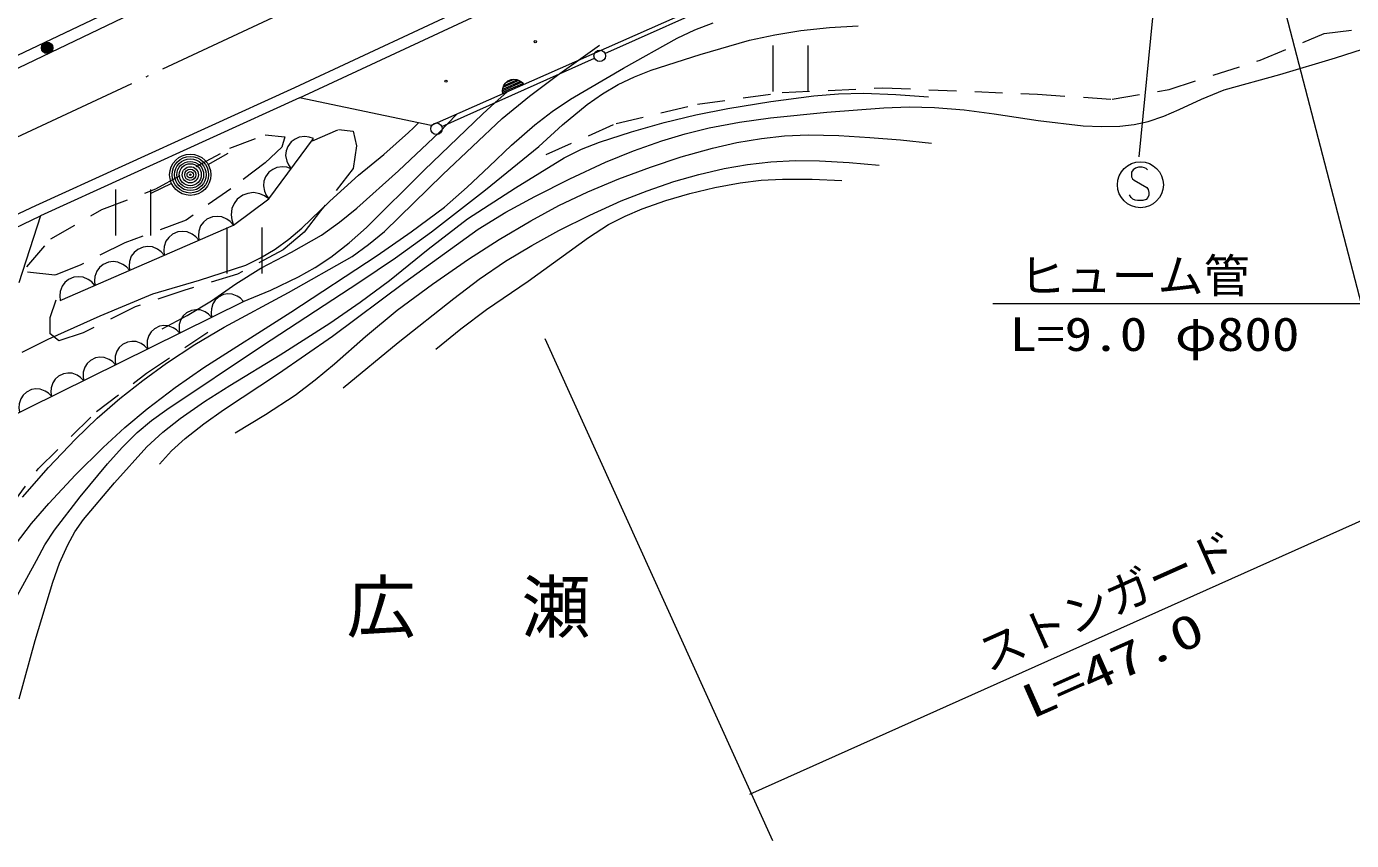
# Model space of a CAD drawing. Units: millimetres, scale not verified. Extents: x 66169 to 706169, y 819 to 360819.
# Drawn here: x 518673 to 576184, y 243508 to 278844 of the extents above; entities that cross this region are included whole.
import ezdxf
from ezdxf.enums import TextEntityAlignment as Align

# ---------------------------------------------------------------- set-up
doc = ezdxf.new("R2010")
doc.units = ezdxf.units.MM
doc.header["$LTSCALE"] = 1000
doc.linetypes.add('USER2', pattern=[2, 1.2, -0.8])
doc.linetypes.add('USER3', pattern=[7.000001, 5.508197, -0.688525, 0.114754, -0.688525])
for name, color, linetype, lineweight in [('S-BGD', 1, 'Continuous', 13), ('S-BGD-HTXT', 6, 'Continuous', 13), ('S-BMK', 5, 'USER3', 13)]:
    doc.layers.add(name, color=color, linetype=linetype, lineweight=lineweight)
doc.styles.add('ＭＳ ゴシック', font='')
doc.styles.get('ＭＳ ゴシック').set_extended_font_data('MS Gothic')

# ---------------------------------------------------------------- blocks, each defined once
blk = doc.blocks.new('BUHIN296')
at = {"color": 1, "linetype": 'Continuous', "lineweight": 13}
for radius in [896, 792, 688, 580, 477, 351, 243, 140, 27]:
    blk.add_circle((0, 0), radius, dxfattribs=at)
blk = doc.blocks.new('BUHIN344')
at = {"color": 1, "linetype": 'Continuous', "lineweight": 13}
blk.add_lwpolyline([(752, 327), (620, 476), (466, 583), (247, 685), (43, 703), (-158, 682), (-392, 581), (-544, 447), (-670, 285), (-744, 56), (-767, -128), (-752, -327)], dxfattribs=at)
blk = doc.blocks.new('BUHIN346')
at = {"color": 1, "linetype": 'Continuous', "lineweight": 13}
blk.add_lwpolyline([(485, 657), (298, 719), (111, 735), (-128, 713), (-313, 627), (-476, 509), (-627, 306), (-692, 115), (-719, -88), (-670, -323), (-597, -493), (-485, -657)], dxfattribs=at)
blk = doc.blocks.new('BUHIN350')
at = {"color": 1, "linetype": 'Continuous', "lineweight": 13}
blk.add_lwpolyline([(695, 344), (564, 478), (413, 572), (202, 658), (8, 665), (-181, 637), (-396, 530), (-534, 397), (-645, 238), (-705, 19), (-718, -156), (-695, -344)], dxfattribs=at)
blk = doc.blocks.new('BUHIN372')
at = {"color": 1, "linetype": 'Continuous', "lineweight": 13}
blk.add_lwpolyline([(310, 645), (255, 705), (180, 740), (75, 760), (-80, 760), (-210, 725), (-320, 650), (-385, 540), (-390, 425), (-385, 350), (-345, 250), (-275, 195), (270, -120), (330, -210), (370, -335), (360, -455), (325, -550), (255, -640), (100, -685), (-130, -685), (-230, -670), (-325, -625), (-405, -550), (-475, -435)], dxfattribs=at)
blk.add_circle((0, 0), 995, dxfattribs=at)
blk = doc.blocks.new('BUHIN411')
at = {"color": 1, "linetype": 'Continuous', "lineweight": 13}
for radius in [249, 220, 191, 161, 132, 97.5, 67.5, 38.8, 7.5]:
    blk.add_circle((-108, 224), radius, dxfattribs=at)
blk = doc.blocks.new('BUHIN413')
at = {"color": 1, "linetype": 'Continuous', "lineweight": 13}
blk.add_circle((0, 0), 249, dxfattribs=at)
blk = doc.blocks.new('BUHIN441')
at = {"color": 1, "linetype": 'Continuous', "lineweight": 13}
for p, q in [((361, 296), (-462, -68)), ((-460, -135), (409, 249)), ((-453, 4), (299, 337)), ((233, 376), (-433, 82)), ((-403, 163), (150, 408)), ((17, 418), (-323, 267))]:
    blk.add_line(p, q, dxfattribs=at)
blk.add_lwpolyline([(-457, -202), (-467, -81), (-454, 31), (-409, 171), (-333, 271), (-241, 353), (-99, 415), (23, 429), (148, 418), (282, 357), (376, 292), (457, 202)], close=True, dxfattribs=at)
blk = doc.blocks.new('BUHIN444')
at = {"color": 1, "linetype": 'Continuous', "lineweight": 13}
for p, q in [((-770, 1000), (-770, -1000)), ((765, -1000), (765, 1000))]:
    blk.add_line(p, q, dxfattribs=at)

msp = doc.modelspace()

# ---------------------------------------------------------------- linework, layer by layer
at = {"layer": 'S-BGD'}
for p, q in [((515780, 276402), (565085, 299903)), ((530313, 276203), (577979, 298417)), ((530523, 275749), (578191, 297964)), ((568844, 292598), (566957, 273187)), ((550495, 280859), (536244, 274549)), ((543782, 277675), (550410, 280638)), ((536698, 274508), (543326, 277471)), ((519076, 271078), (530313, 276203)), ((530523, 275749), (519287, 270625)), ((536244, 274549), (530523, 275749)), ((529187, 271358), (531126, 273985)), ((526563, 272855), (527431, 273351)), ((524968, 272023), (524064, 271595)), ((501393, 262690), (519076, 271078)), ((527651, 270226), (529187, 271358)), ((501609, 262239), (519287, 270625)), ((519287, 270625), (518343, 267721)), ((520134, 266953), (527651, 270226)), ((516981, 261416), (528095, 266912))]:
    msp.add_line(p, q, dxfattribs=at)
at = {"layer": 'S-BGD', "linetype": 'USER2'}
for p, q in [((572223, 277384), (574998, 278537)), ((574998, 278537), (576763, 278748)), ((568270, 276114), (572223, 277384)), ((551467, 275972), (555844, 276184)), ((555844, 276184), (562551, 275902)), ((565799, 275690), (568270, 276114)), ((547796, 275478), (551467, 275972)), ((562551, 275902), (565799, 275690)), ((544266, 274631), (547796, 275478)), ((531085, 273877), (532215, 274371)), ((532215, 274371), (532850, 274301)), ((541230, 273290), (544266, 274631)), ((527498, 273559), (529034, 274147)), ((529034, 274147), (529892, 274056)), ((529892, 274056), (529757, 273605)), ((532850, 274301), (532991, 273665)), ((524290, 271797), (527498, 273559)), ((529757, 273605), (529034, 272927)), ((532991, 273665), (532850, 272677)), ((529034, 272927), (527543, 271797)), ((532850, 272677), (531438, 270841)), ((521940, 270894), (524290, 271797)), ((527543, 271797), (525600, 270442)), ((519726, 269628), (521940, 270894)), ((525600, 270442), (522934, 269448)), ((531438, 270841), (530732, 269923)), ((530732, 269923), (529814, 269147)), ((518687, 268409), (519726, 269628)), ((522934, 269448), (521037, 268499)), ((529814, 269147), (527837, 268088)), ((519907, 268047), (518642, 268183)), ((521037, 268499), (519907, 268047)), ((527837, 268088), (525508, 267382)), ((519952, 266963), (519681, 266195)), ((525508, 267382), (523390, 266676)), ((523390, 266676), (521131, 265546)), ((519681, 266195), (519681, 265517)), ((520072, 265193), (519681, 265517)), ((521131, 265546), (520072, 265193)), ((523883, 263800), (526730, 265698)), ((521714, 262128), (523883, 263800)), ((519184, 259643), (521714, 262128)), ((517919, 257926), (519184, 259643))]:
    msp.add_line(p, q, dxfattribs=at)
at = {"layer": 'S-BGD'}
for points in [[(459269, 249685), (491307, 264525), (517998, 276887), (538138, 286550), (575133, 304181)], [(518189, 256360), (518890, 257268), (519639, 258141), (520797, 259376), (521995, 260567), (522935, 261432), (523914, 262251), (525127, 263167), (526375, 264035), (530146, 266442), (533891, 268904), (535368, 269929), (536815, 271007), (537801, 271864), (538755, 272773), (539725, 273697), (540736, 274575), (541495, 275158), (542287, 275692), (544582, 277039), (546909, 278335), (547685, 278699), (548483, 279008)], [(517844, 253355), (519111, 255667), (519469, 256336), (519882, 256980), (521009, 258433), (522196, 259864), (522819, 260567), (523482, 261226), (524101, 261739), (524768, 262212), (528915, 264989), (533092, 267731), (534683, 268803), (536247, 269930), (538599, 271758), (540917, 273637), (541940, 274570), (543011, 275465), (543669, 275921), (544357, 276326), (545058, 276663), (545792, 276949), (547920, 277628), (550056, 278247), (551158, 278485), (552281, 278665), (553521, 278797), (554776, 278870)], [(518493, 258418), (519624, 259696), (520797, 260931), (521743, 261839), (522730, 262701), (523716, 263483), (524748, 264224), (525986, 265034), (527257, 265794), (530046, 267297), (532806, 268854), (533524, 269375), (534214, 269952), (536749, 272422), (539322, 274845), (540504, 275814), (541722, 276734), (542629, 277389), (543542, 278035)], [(524440, 259843), (524972, 260417), (525555, 260957), (526366, 261602), (527219, 262203), (529608, 263782), (531949, 265401), (535088, 267744), (538271, 270043), (539481, 270778), (540733, 271467), (542254, 272232), (543810, 272948), (545023, 273445), (546255, 273885), (547267, 274191), (548303, 274441), (549626, 274691), (550962, 274883), (553416, 275129), (555889, 275317), (556987, 275353), (558082, 275329), (559377, 275220), (560668, 275050), (562578, 274766), (564532, 274538), (565333, 274498), (566136, 274519), (566747, 274590), (567354, 274721), (568035, 274951), (568703, 275241), (569668, 275695), (570662, 276095), (573078, 276762), (575485, 277489), (577066, 277986)], [(518358, 249654), (519054, 252192), (519812, 254725), (520111, 255547), (520464, 256340), (520776, 256904), (521140, 257436), (522494, 259041), (523892, 260602), (524596, 261237), (525340, 261827), (526396, 262564), (527493, 263256), (529684, 264588), (531844, 265970), (533153, 266870), (534427, 267819), (536102, 269180), (537810, 270491), (539896, 271846), (542013, 273149), (542766, 273512), (543545, 273821), (544936, 274273), (546353, 274671), (547721, 275007), (549112, 275287), (550975, 275587), (552848, 275829), (553921, 275919), (554996, 275949), (556411, 275896), (557826, 275786)], [(528055, 266892), (529277, 267405), (530477, 267974), (531196, 268379), (531884, 268835), (532674, 269447), (533434, 270112), (535940, 272610), (538482, 275059), (539007, 275534), (539536, 276006)], [(524556, 265714), (525647, 266302), (526707, 266941), (527753, 267673), (528840, 268360), (530173, 269046), (531473, 269782), (532256, 270347), (533006, 270961), (534824, 272583), (536588, 274238), (536959, 274627), (537330, 275030)], [(518486, 264710), (519608, 265275), (521872, 266284), (524158, 267237), (526177, 267833), (528186, 268489), (528833, 268805), (529460, 269179), (530058, 269611), (530627, 270096), (531834, 271266), (533082, 272391), (534188, 273294), (535252, 274241), (535467, 274448), (535686, 274666)], [(527729, 261210), (529043, 261999), (530330, 262841), (531207, 263499), (532047, 264206), (533388, 265393), (534766, 266534), (536292, 267662), (537862, 268748), (539189, 269603), (540558, 270412), (541783, 271069), (543036, 271672), (544383, 272233), (545753, 272738), (547092, 273182), (548448, 273568), (549502, 273805), (550577, 273984), (551580, 274094), (552597, 274145), (553931, 274118), (555275, 274031), (556615, 273924), (557957, 273775)], [(532425, 263162), (534800, 265120), (537224, 267041), (538324, 267870), (539458, 268650), (540604, 269344), (541781, 269987), (543124, 270656), (544488, 271269), (545610, 271716), (546764, 272110), (547849, 272423), (548959, 272681), (549963, 272855), (550974, 272970), (552031, 273020), (553090, 273009), (554388, 272939), (555681, 272829)], [(536442, 264832), (537521, 265718), (538636, 266556), (540445, 267789), (542222, 269075), (543065, 269686), (543938, 270245), (544653, 270614), (545396, 270930), (546418, 271286), (547472, 271588), (548553, 271850), (549653, 272055), (550563, 272166), (551488, 272218), (552775, 272212), (554056, 272153)], [(529187, 271358), (528999, 271492), (528796, 271574), (528522, 271633), (528285, 271600), (528062, 271525), (527824, 271349), (527686, 271159), (527585, 270942), (527560, 270663), (527582, 270448), (527651, 270226)]]:
    msp.add_lwpolyline(points, dxfattribs=at)
for centre in [(540757, 278188), (536878, 276470)]:
    msp.add_circle(centre, 49.8, dxfattribs=at)
at = {"layer": 'S-BGD-HTXT'}
for p, q in [((569850, 292781), (576606, 266808)), ((576606, 266808), (560622, 266808)), ((541175, 265306), (551057, 243508)), ((550072, 245514), (580829, 259281))]:
    msp.add_line(p, q, dxfattribs=at)
at = {"layer": 'S-BMK'}
msp.add_line((461206, 247309), (575916, 301050), dxfattribs=at)

# ---------------------------------------------------------------- block references
at = {"layer": 'S-BGD'}
for name, p in [('BUHIN411', (519674, 277692)), ('BUHIN413', (543554, 277573)), ('BUHIN444', (551837, 277026)), ('BUHIN441', (539807, 276126)), ('BUHIN413', (536469, 274406)), ('BUHIN346', (530641, 273328)), ('BUHIN296', (525782, 272408)), ('BUHIN346', (529672, 272015)), ('BUHIN372', (567024, 271974)), ('BUHIN444', (523307, 270771)), ('BUHIN344', (526899, 269899)), ('BUHIN344', (525396, 269244)), ('BUHIN444', (528135, 269125)), ('BUHIN344', (523892, 268589)), ('BUHIN344', (522389, 267935)), ('BUHIN344', (520885, 267280)), ('BUHIN350', (527401, 266569)), ('BUHIN350', (526011, 265882)), ('BUHIN350', (524622, 265195)), ('BUHIN350', (523233, 264508)), ('BUHIN350', (521844, 263820)), ('BUHIN350', (520454, 263133)), ('BUHIN350', (519065, 262446))]:
    msp.add_blockref(name, p, dxfattribs=at)

# ---------------------------------------------------------------- texts
at = {"layer": 'S-BGD', "insert": (532565, 252298), "char_height": 2199, "attachment_point": 7, "style": 'ＭＳ ゴシック'}
msp.add_mtext('\\T2.53;広瀬', dxfattribs=at)
at = {"layer": 'S-BGD-HTXT', "style": 'ＭＳ ゴシック'}
msp.add_text('ヒューム管', height=1466, dxfattribs=at).set_placement((561769, 266852), align=Align.BOTTOM_LEFT)
at = {"layer": 'S-BGD-HTXT', "style": 'ＭＳ ゴシック', "width": 1.2}
msp.add_text('L=9.0 φ800', height=1466, dxfattribs=at).set_placement((561338, 264318), align=Align.BOTTOM_LEFT)
at = {"layer": 'S-BGD-HTXT', "style": 'ＭＳ ゴシック'}
msp.add_text('ストンガード', height=1466, rotation=24, dxfattribs=at).set_placement((560583, 250407), align=Align.BOTTOM_LEFT)
at = {"layer": 'S-BGD-HTXT', "style": 'ＭＳ ゴシック', "width": 1.4}
msp.add_text('L=47.0', height=1466, rotation=23.9, dxfattribs=at).set_placement((562470, 248358), align=Align.BOTTOM_LEFT)

doc.saveas('drawing.dxf')
